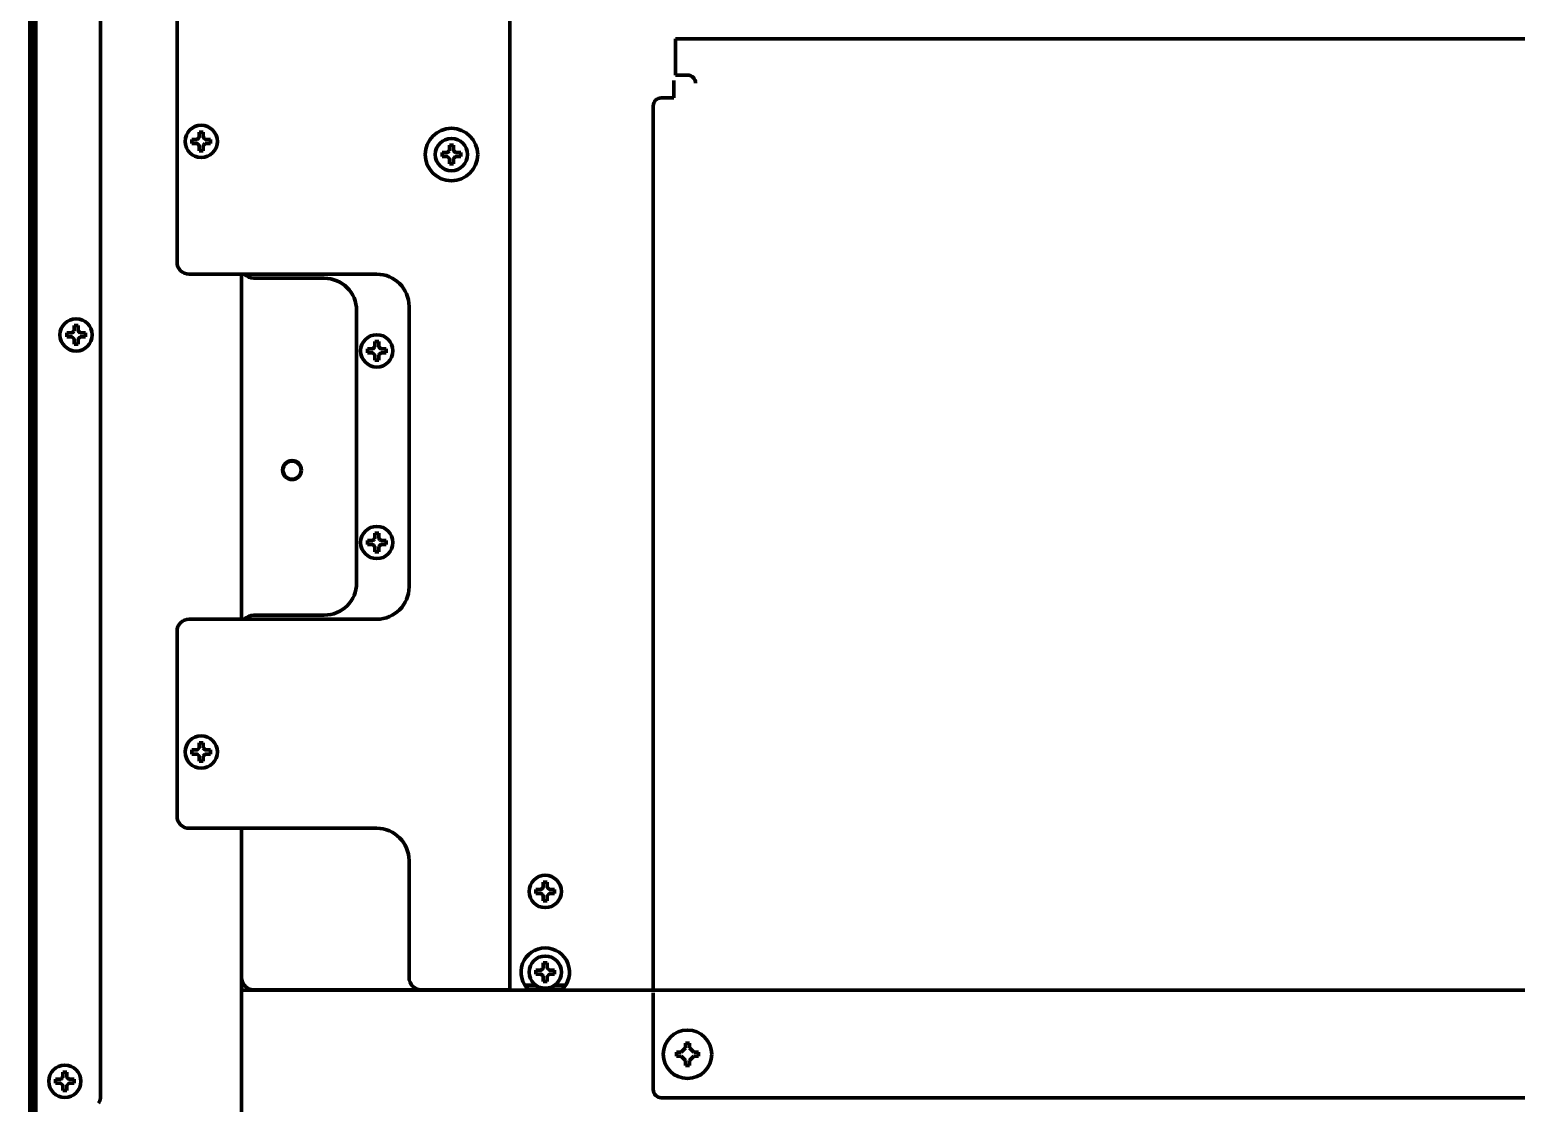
# Model space of a CAD drawing. Header units: inches. Extents: x -2983 to 7024, y 422 to 5529.
# Drawn here: x 2723.3 to 3091.6, y 4709.3 to 4975.4 of the extents above; entities that cross this region are included whole.
import ezdxf

# ---------------------------------------------------------------- set-up
doc = ezdxf.new("R2010")
doc.units = ezdxf.units.IN

msp = doc.modelspace()

# ---------------------------------------------------------------- linework, layer by layer
at = {"linetype": 'Continuous', "lineweight": 70}
for p, q in [((2842.28, 5360.79), (2842.28, 4737.49)), ((2724.78, 4696.79), (2724.78, 5266.55)), ((2740.78, 4710.63), (2740.78, 5261.47)), ((2723.28, 5013.79), (2723.28, 4526.99)), ((2723.96, 4529.99), (2723.96, 5012.79)), ((2759.78, 4977.67), (2759.78, 4917.83)), ((2883.28, 4964.19), (2883.28, 4973.19)), ((2883.28, 4973.19), (3123.28, 4973.19)), ((2882.88, 4962.81), (2882.88, 4962.23)), ((2882.88, 4962.23), (2882.88, 4958.53)), ((2883.28, 4964.19), (2886.28, 4964.19)), ((2879.78, 4958.53), (2882.88, 4958.53)), ((2877.78, 4737.73), (2877.78, 4956.53)), ((2763.48, 4947.75), (2763.48, 4948.25)), ((2763.48, 4947.25), (2763.48, 4947.75)), ((2768.08, 4948.25), (2768.08, 4947.75)), ((2768.08, 4947.75), (2768.08, 4947.25)), ((2825.48, 4944.49), (2825.48, 4944.99)), ((2825.48, 4943.99), (2825.48, 4944.49)), ((2830.08, 4944.99), (2830.08, 4944.49)), ((2830.08, 4944.49), (2830.08, 4943.99)), ((2762.78, 4914.83), (2809.28, 4914.83)), ((2775.78, 4829.34), (2775.78, 4914.84)), ((2778.78, 4913.83), (2796.28, 4913.83)), ((2817.28, 4906.83), (2817.28, 4837.33)), ((2804.28, 4838.33), (2804.28, 4905.83)), ((2732.48, 4899.79), (2732.48, 4900.29)), ((2732.48, 4899.29), (2732.48, 4899.79)), ((2737.08, 4900.29), (2737.08, 4899.79)), ((2737.08, 4899.79), (2737.08, 4899.29)), ((2806.98, 4895.83), (2806.98, 4896.33)), ((2806.98, 4895.33), (2806.98, 4895.83)), ((2811.58, 4896.33), (2811.58, 4895.83)), ((2811.58, 4895.83), (2811.58, 4895.33)), ((2806.98, 4848.33), (2806.98, 4848.83)), ((2806.98, 4847.83), (2806.98, 4848.33)), ((2811.58, 4848.83), (2811.58, 4848.33)), ((2811.58, 4848.33), (2811.58, 4847.83)), ((2809.28, 4829.33), (2762.78, 4829.33)), ((2778.78, 4830.33), (2796.28, 4830.33)), ((2759.78, 4826.33), (2759.78, 4780.49)), ((2763.48, 4796.41), (2763.48, 4796.91)), ((2763.48, 4795.91), (2763.48, 4796.41)), ((2768.08, 4796.91), (2768.08, 4796.41)), ((2768.08, 4796.41), (2768.08, 4795.91)), ((2762.78, 4777.49), (2809.28, 4777.49)), ((2775.78, 4695.69), (2775.78, 4777.5)), ((2817.28, 4769.49), (2817.28, 4740.49)), ((2848.73, 4761.84), (2848.73, 4762.34)), ((2848.73, 4761.34), (2848.73, 4761.84)), ((2853.33, 4762.34), (2853.33, 4761.84)), ((2853.33, 4761.84), (2853.33, 4761.34)), ((2848.73, 4741.84), (2848.73, 4742.34)), ((2848.73, 4741.34), (2848.73, 4741.84)), ((2853.33, 4742.34), (2853.33, 4741.84)), ((2853.33, 4741.84), (2853.33, 4741.34)), ((3130.28, 4737.34), (2775.78, 4737.34)), ((2820.28, 4737.49), (2778.78, 4737.49)), ((2820.28, 4737.49), (2836.28, 4737.49)), ((2842.28, 4737.49), (2836.28, 4737.49)), ((2848.63, 4738.64), (2845.96, 4738.64)), ((2846.75, 4737.64), (2855.32, 4737.64)), ((2856.11, 4738.64), (2853.43, 4738.64)), ((2877.78, 4737.73), (2877.78, 4737.34)), ((2877.78, 4736.73), (2877.78, 4735.03)), ((2877.78, 4735.03), (2877.78, 4712.73)), ((2884.72, 4721.99), (2885.78, 4723.05)), ((2885.78, 4723.05), (2885.78, 4724.24)), ((2885.78, 4724.24), (2886.78, 4724.24)), ((2886.78, 4724.24), (2886.78, 4723.05)), ((2886.78, 4723.05), (2887.84, 4721.99)), ((2883.53, 4720.99), (2883.53, 4721.99)), ((2883.53, 4721.99), (2884.72, 4721.99)), ((2884.72, 4720.99), (2883.53, 4720.99)), ((2885.78, 4719.93), (2884.72, 4720.99)), ((2885.78, 4718.74), (2885.78, 4719.93)), ((2886.78, 4718.74), (2885.78, 4718.74)), ((2887.84, 4720.99), (2886.78, 4719.93)), ((2886.78, 4719.93), (2886.78, 4718.74)), ((2887.84, 4721.99), (2889.03, 4721.99)), ((2889.03, 4720.99), (2887.84, 4720.99)), ((2889.03, 4721.99), (2889.03, 4720.99)), ((2729.68, 4714.79), (2729.68, 4715.29)), ((2734.28, 4715.29), (2734.28, 4714.79)), ((2729.68, 4714.29), (2729.68, 4714.79)), ((2734.28, 4714.79), (2734.28, 4714.29)), ((3125.78, 4710.73), (2879.78, 4710.73))]:
    msp.add_line(p, q, dxfattribs=at)
for centre, radius in [((2765.78, 4947.75), 4), ((2827.78, 4944.49), 6.5), ((2827.78, 4944.49), 4), ((2734.78, 4899.79), 4), ((2809.28, 4895.83), 4), ((2788.28, 4866.29), 2.35), ((2788.28, 4866.27), 2.25), ((2809.28, 4848.33), 4), ((2765.78, 4796.41), 4), ((2851.03, 4761.84), 4), ((2851.03, 4741.84), 4), ((2886.28, 4721.49), 6), ((2731.98, 4714.79), 4)]:
    msp.add_circle(centre, radius, dxfattribs=at)
for centre, radius, start, end in [((2886.28, 4962.19), 2, 0, 90), ((2879.78, 4956.53), 2, 90, 180), ((2762.78, 4917.83), 3, 180, 270), ((2778.78, 4916.83), 3, 221.8416, 270), ((2796.28, 4905.83), 8, 0, 90), ((2809.28, 4906.83), 8, 0, 90), ((2796.28, 4838.33), 8, 270, 0), ((2809.28, 4837.33), 8, 270, 0), ((2762.78, 4826.33), 3, 90, 180), ((2778.78, 4827.33), 3, 90, 138.1894), ((2762.78, 4780.49), 3, 180, 270), ((2809.28, 4769.49), 8, 0, 90), ((2851.03, 4741.84), 6, 311.4112, 228.5888), ((2778.78, 4740.49), 3, 180, 270), ((2820.28, 4740.49), 3, 180, 270), ((2879.78, 4712.73), 2, 180, 270), ((2738.78, 4710.63), 2, 320, 0)]:
    msp.add_arc(centre, radius, start, end, dxfattribs=at)
for points in [[(2763.48, 4948.25), (2763.69, 4948.25), (2763.9, 4948.25), (2764.22, 4948.25), (2764.33, 4948.25), (2764.56, 4948.25), (2764.67, 4948.25), (2764.78, 4948.25)], [(2766.28, 4950.05), (2766.28, 4949.85), (2766.28, 4949.64), (2766.28, 4949.31), (2766.28, 4949.2), (2766.28, 4948.98), (2766.28, 4948.86), (2766.28, 4948.75)], [(2768.08, 4947.25), (2767.88, 4947.25), (2767.67, 4947.25), (2767.35, 4947.25), (2767.24, 4947.25), (2767.01, 4947.25), (2766.9, 4947.25), (2766.78, 4947.25)], [(2765.28, 4945.45), (2765.28, 4945.65), (2765.28, 4945.86), (2765.28, 4946.19), (2765.28, 4946.3), (2765.28, 4946.52), (2765.28, 4946.63), (2765.28, 4946.75)], [(2825.48, 4944.99), (2825.69, 4944.99), (2825.9, 4944.99), (2826.22, 4944.99), (2826.33, 4944.99), (2826.56, 4944.99), (2826.67, 4944.99), (2826.78, 4944.99)], [(2827.28, 4942.19), (2827.28, 4942.39), (2827.28, 4942.6), (2827.28, 4942.93), (2827.28, 4943.04), (2827.28, 4943.26), (2827.28, 4943.37), (2827.28, 4943.49)], [(2828.28, 4946.79), (2828.28, 4946.59), (2828.28, 4946.38), (2828.28, 4946.05), (2828.28, 4945.94), (2828.28, 4945.72), (2828.28, 4945.6), (2828.28, 4945.49)], [(2830.08, 4943.99), (2829.88, 4943.99), (2829.67, 4943.99), (2829.35, 4943.99), (2829.24, 4943.99), (2829.01, 4943.99), (2828.9, 4943.99), (2828.78, 4943.99)], [(2732.48, 4900.29), (2732.69, 4900.29), (2732.9, 4900.29), (2733.22, 4900.29), (2733.33, 4900.29), (2733.56, 4900.29), (2733.67, 4900.29), (2733.78, 4900.29)], [(2735.28, 4902.09), (2735.28, 4901.89), (2735.28, 4901.68), (2735.28, 4901.35), (2735.28, 4901.24), (2735.28, 4901.02), (2735.28, 4900.9), (2735.28, 4900.79)], [(2737.08, 4899.29), (2736.88, 4899.29), (2736.67, 4899.29), (2736.35, 4899.29), (2736.24, 4899.29), (2736.01, 4899.29), (2735.9, 4899.29), (2735.78, 4899.29)], [(2734.28, 4897.49), (2734.28, 4897.69), (2734.28, 4897.9), (2734.28, 4898.23), (2734.28, 4898.34), (2734.28, 4898.56), (2734.28, 4898.67), (2734.28, 4898.79)], [(2806.98, 4896.33), (2807.19, 4896.33), (2807.4, 4896.33), (2807.72, 4896.33), (2807.83, 4896.33), (2808.06, 4896.33), (2808.17, 4896.33), (2808.28, 4896.33)], [(2809.78, 4898.13), (2809.78, 4897.93), (2809.78, 4897.72), (2809.78, 4897.39), (2809.78, 4897.28), (2809.78, 4897.06), (2809.78, 4896.94), (2809.78, 4896.83)], [(2808.78, 4893.53), (2808.78, 4893.73), (2808.78, 4893.94), (2808.78, 4894.27), (2808.78, 4894.38), (2808.78, 4894.6), (2808.78, 4894.71), (2808.78, 4894.83)], [(2811.58, 4895.33), (2811.38, 4895.33), (2811.17, 4895.33), (2810.85, 4895.33), (2810.74, 4895.33), (2810.51, 4895.33), (2810.4, 4895.33), (2810.28, 4895.33)], [(2806.98, 4848.83), (2807.19, 4848.83), (2807.4, 4848.83), (2807.72, 4848.83), (2807.83, 4848.83), (2808.06, 4848.83), (2808.17, 4848.83), (2808.28, 4848.83)], [(2809.78, 4850.63), (2809.78, 4850.43), (2809.78, 4850.22), (2809.78, 4849.89), (2809.78, 4849.78), (2809.78, 4849.56), (2809.78, 4849.44), (2809.78, 4849.33)], [(2811.58, 4847.83), (2811.38, 4847.83), (2811.17, 4847.83), (2810.85, 4847.83), (2810.74, 4847.83), (2810.51, 4847.83), (2810.4, 4847.83), (2810.28, 4847.83)], [(2808.78, 4846.03), (2808.78, 4846.23), (2808.78, 4846.44), (2808.78, 4846.77), (2808.78, 4846.88), (2808.78, 4847.1), (2808.78, 4847.21), (2808.78, 4847.33)], [(2763.48, 4796.91), (2763.69, 4796.91), (2763.9, 4796.91), (2764.22, 4796.91), (2764.33, 4796.91), (2764.56, 4796.91), (2764.67, 4796.91), (2764.78, 4796.91)], [(2766.28, 4798.71), (2766.28, 4798.51), (2766.28, 4798.3), (2766.28, 4797.97), (2766.28, 4797.86), (2766.28, 4797.64), (2766.28, 4797.52), (2766.28, 4797.41)], [(2768.08, 4795.91), (2767.88, 4795.91), (2767.67, 4795.91), (2767.35, 4795.91), (2767.24, 4795.91), (2767.01, 4795.91), (2766.9, 4795.91), (2766.78, 4795.91)], [(2765.28, 4794.11), (2765.28, 4794.31), (2765.28, 4794.52), (2765.28, 4794.85), (2765.28, 4794.96), (2765.28, 4795.18), (2765.28, 4795.29), (2765.28, 4795.41)], [(2851.53, 4764.14), (2851.53, 4763.94), (2851.53, 4763.73), (2851.53, 4763.4), (2851.53, 4763.29), (2851.53, 4763.07), (2851.53, 4762.95), (2851.53, 4762.84)], [(2848.73, 4762.34), (2848.94, 4762.34), (2849.15, 4762.34), (2849.47, 4762.34), (2849.58, 4762.34), (2849.81, 4762.34), (2849.92, 4762.34), (2850.03, 4762.34)], [(2850.53, 4759.54), (2850.53, 4759.74), (2850.53, 4759.95), (2850.53, 4760.28), (2850.53, 4760.39), (2850.53, 4760.61), (2850.53, 4760.72), (2850.53, 4760.84)], [(2853.33, 4761.34), (2853.13, 4761.34), (2852.92, 4761.34), (2852.6, 4761.34), (2852.49, 4761.34), (2852.26, 4761.34), (2852.15, 4761.34), (2852.03, 4761.34)], [(2848.73, 4742.34), (2848.94, 4742.34), (2849.15, 4742.34), (2849.47, 4742.34), (2849.58, 4742.34), (2849.81, 4742.34), (2849.92, 4742.34), (2850.03, 4742.34)], [(2850.53, 4739.54), (2850.53, 4739.74), (2850.53, 4739.95), (2850.53, 4740.28), (2850.53, 4740.39), (2850.53, 4740.61), (2850.53, 4740.72), (2850.53, 4740.84)], [(2851.53, 4744.14), (2851.53, 4743.94), (2851.53, 4743.73), (2851.53, 4743.4), (2851.53, 4743.29), (2851.53, 4743.07), (2851.53, 4742.95), (2851.53, 4742.84)], [(2853.33, 4741.34), (2853.13, 4741.34), (2852.92, 4741.34), (2852.6, 4741.34), (2852.49, 4741.34), (2852.26, 4741.34), (2852.15, 4741.34), (2852.03, 4741.34)], [(2729.68, 4715.29), (2729.89, 4715.29), (2730.1, 4715.29), (2730.42, 4715.29), (2730.53, 4715.29), (2730.76, 4715.29), (2730.87, 4715.29), (2730.98, 4715.29)], [(2732.48, 4717.09), (2732.48, 4716.89), (2732.48, 4716.68), (2732.48, 4716.35), (2732.48, 4716.24), (2732.48, 4716.02), (2732.48, 4715.9), (2732.48, 4715.79)], [(2731.48, 4712.49), (2731.48, 4712.69), (2731.48, 4712.9), (2731.48, 4713.23), (2731.48, 4713.34), (2731.48, 4713.56), (2731.48, 4713.67), (2731.48, 4713.79)], [(2734.28, 4714.29), (2734.08, 4714.29), (2733.87, 4714.29), (2733.55, 4714.29), (2733.44, 4714.29), (2733.21, 4714.29), (2733.1, 4714.29), (2732.98, 4714.29)]]:
    msp.add_open_spline(points, degree=3, knots=[0, 0, 0, 0, 0.5, 0.5, 0.75, 0.75, 1, 1, 1, 1], dxfattribs=at)
for points in [[(2764.78, 4947.25), (2764.73, 4947.25), (2764.62, 4947.25), (2764.46, 4947.25), (2764.3, 4947.25), (2764.15, 4947.25), (2763.99, 4947.25), (2763.84, 4947.25), (2763.67, 4947.25), (2763.55, 4947.25), (2763.48, 4947.25)], [(2764.78, 4948.25), (2764.81, 4948.27), (2764.86, 4948.32), (2764.93, 4948.39), (2765, 4948.46), (2765.07, 4948.53), (2765.14, 4948.61), (2765.21, 4948.68), (2765.26, 4948.73), (2765.28, 4948.75)], [(2765.28, 4946.75), (2765.26, 4946.78), (2765.21, 4946.83), (2765.13, 4946.9), (2765.06, 4946.97), (2764.99, 4947.04), (2764.92, 4947.11), (2764.85, 4947.18), (2764.81, 4947.23), (2764.78, 4947.25)], [(2765.28, 4948.75), (2765.28, 4948.8), (2765.28, 4948.91), (2765.28, 4949.07), (2765.28, 4949.23), (2765.28, 4949.39), (2765.28, 4949.54), (2765.28, 4949.7), (2765.28, 4949.86), (2765.28, 4949.99), (2765.28, 4950.05)], [(2765.28, 4950.05), (2765.45, 4950.05), (2765.78, 4950.05), (2766.12, 4950.05), (2766.28, 4950.05)], [(2766.28, 4948.75), (2766.31, 4948.72), (2766.36, 4948.67), (2766.44, 4948.6), (2766.51, 4948.53), (2766.58, 4948.46), (2766.65, 4948.39), (2766.71, 4948.32), (2766.76, 4948.27), (2766.78, 4948.25)], [(2766.78, 4947.25), (2766.76, 4947.23), (2766.71, 4947.18), (2766.64, 4947.11), (2766.57, 4947.04), (2766.5, 4946.96), (2766.43, 4946.89), (2766.36, 4946.82), (2766.31, 4946.77), (2766.28, 4946.75)], [(2766.78, 4948.25), (2766.84, 4948.25), (2766.95, 4948.25), (2767.11, 4948.25), (2767.27, 4948.25), (2767.42, 4948.25), (2767.57, 4948.25), (2767.73, 4948.25), (2767.9, 4948.25), (2768.02, 4948.25), (2768.08, 4948.25)], [(2766.28, 4945.45), (2766.12, 4945.45), (2765.78, 4945.45), (2765.45, 4945.45), (2765.28, 4945.45)], [(2766.28, 4946.75), (2766.28, 4946.69), (2766.28, 4946.59), (2766.28, 4946.43), (2766.28, 4946.27), (2766.28, 4946.11), (2766.28, 4945.96), (2766.28, 4945.8), (2766.28, 4945.64), (2766.28, 4945.51), (2766.28, 4945.45)], [(2826.78, 4943.99), (2826.73, 4943.99), (2826.62, 4943.99), (2826.46, 4943.99), (2826.3, 4943.99), (2826.15, 4943.99), (2825.99, 4943.99), (2825.84, 4943.99), (2825.67, 4943.99), (2825.55, 4943.99), (2825.48, 4943.99)], [(2826.78, 4944.99), (2826.81, 4945.01), (2826.86, 4945.06), (2826.93, 4945.13), (2827, 4945.2), (2827.07, 4945.27), (2827.14, 4945.35), (2827.21, 4945.42), (2827.26, 4945.47), (2827.28, 4945.49)], [(2827.28, 4943.49), (2827.26, 4943.52), (2827.21, 4943.57), (2827.13, 4943.64), (2827.06, 4943.71), (2826.99, 4943.78), (2826.92, 4943.85), (2826.85, 4943.92), (2826.81, 4943.97), (2826.78, 4943.99)], [(2827.28, 4945.49), (2827.28, 4945.54), (2827.28, 4945.65), (2827.28, 4945.81), (2827.28, 4945.97), (2827.28, 4946.13), (2827.28, 4946.28), (2827.28, 4946.44), (2827.28, 4946.6), (2827.28, 4946.73), (2827.28, 4946.79)], [(2827.28, 4946.79), (2827.45, 4946.79), (2827.78, 4946.79), (2828.12, 4946.79), (2828.28, 4946.79)], [(2828.28, 4945.49), (2828.31, 4945.46), (2828.36, 4945.41), (2828.44, 4945.34), (2828.51, 4945.27), (2828.58, 4945.2), (2828.65, 4945.13), (2828.71, 4945.06), (2828.76, 4945.01), (2828.78, 4944.99)], [(2828.78, 4943.99), (2828.76, 4943.97), (2828.71, 4943.92), (2828.64, 4943.85), (2828.57, 4943.78), (2828.5, 4943.7), (2828.43, 4943.63), (2828.36, 4943.56), (2828.31, 4943.51), (2828.28, 4943.49)], [(2828.28, 4943.49), (2828.28, 4943.43), (2828.28, 4943.33), (2828.28, 4943.17), (2828.28, 4943.01), (2828.28, 4942.85), (2828.28, 4942.7), (2828.28, 4942.54), (2828.28, 4942.38), (2828.28, 4942.25), (2828.28, 4942.19)], [(2828.78, 4944.99), (2828.84, 4944.99), (2828.95, 4944.99), (2829.11, 4944.99), (2829.27, 4944.99), (2829.42, 4944.99), (2829.57, 4944.99), (2829.73, 4944.99), (2829.9, 4944.99), (2830.02, 4944.99), (2830.08, 4944.99)], [(2828.28, 4942.19), (2828.12, 4942.19), (2827.78, 4942.19), (2827.45, 4942.19), (2827.28, 4942.19)], [(2733.78, 4899.29), (2733.73, 4899.29), (2733.62, 4899.29), (2733.46, 4899.29), (2733.3, 4899.29), (2733.15, 4899.29), (2732.99, 4899.29), (2732.84, 4899.29), (2732.67, 4899.29), (2732.55, 4899.29), (2732.48, 4899.29)], [(2733.78, 4900.29), (2733.81, 4900.31), (2733.86, 4900.36), (2733.93, 4900.43), (2734, 4900.5), (2734.07, 4900.57), (2734.14, 4900.65), (2734.21, 4900.72), (2734.26, 4900.77), (2734.28, 4900.79)], [(2734.28, 4898.79), (2734.26, 4898.82), (2734.21, 4898.87), (2734.13, 4898.94), (2734.06, 4899.01), (2733.99, 4899.08), (2733.92, 4899.15), (2733.85, 4899.22), (2733.81, 4899.27), (2733.78, 4899.29)], [(2734.28, 4900.79), (2734.28, 4900.84), (2734.28, 4900.95), (2734.28, 4901.11), (2734.28, 4901.27), (2734.28, 4901.43), (2734.28, 4901.58), (2734.28, 4901.74), (2734.28, 4901.9), (2734.28, 4902.03), (2734.28, 4902.09)], [(2734.28, 4902.09), (2734.45, 4902.09), (2734.78, 4902.09), (2735.12, 4902.09), (2735.28, 4902.09)], [(2735.28, 4900.79), (2735.31, 4900.76), (2735.36, 4900.71), (2735.44, 4900.64), (2735.51, 4900.57), (2735.58, 4900.5), (2735.65, 4900.43), (2735.71, 4900.36), (2735.76, 4900.31), (2735.78, 4900.29)], [(2735.78, 4899.29), (2735.76, 4899.27), (2735.71, 4899.22), (2735.64, 4899.15), (2735.57, 4899.08), (2735.5, 4899), (2735.43, 4898.93), (2735.36, 4898.86), (2735.31, 4898.81), (2735.28, 4898.79)], [(2735.78, 4900.29), (2735.84, 4900.29), (2735.95, 4900.29), (2736.11, 4900.29), (2736.27, 4900.29), (2736.42, 4900.29), (2736.57, 4900.29), (2736.73, 4900.29), (2736.9, 4900.29), (2737.02, 4900.29), (2737.08, 4900.29)], [(2735.28, 4897.49), (2735.12, 4897.49), (2734.78, 4897.49), (2734.45, 4897.49), (2734.28, 4897.49)], [(2735.28, 4898.79), (2735.28, 4898.73), (2735.28, 4898.63), (2735.28, 4898.47), (2735.28, 4898.31), (2735.28, 4898.15), (2735.28, 4898), (2735.28, 4897.84), (2735.28, 4897.68), (2735.28, 4897.55), (2735.28, 4897.49)], [(2808.28, 4896.33), (2808.31, 4896.35), (2808.36, 4896.4), (2808.43, 4896.47), (2808.5, 4896.54), (2808.57, 4896.61), (2808.64, 4896.68), (2808.71, 4896.76), (2808.76, 4896.8), (2808.78, 4896.83)], [(2808.78, 4896.83), (2808.78, 4896.88), (2808.78, 4896.99), (2808.78, 4897.15), (2808.78, 4897.31), (2808.78, 4897.47), (2808.78, 4897.62), (2808.78, 4897.77), (2808.78, 4897.94), (2808.78, 4898.06), (2808.78, 4898.13)], [(2808.78, 4898.13), (2808.95, 4898.13), (2809.28, 4898.13), (2809.62, 4898.13), (2809.78, 4898.13)], [(2809.78, 4896.83), (2809.81, 4896.8), (2809.86, 4896.75), (2809.94, 4896.68), (2810.01, 4896.61), (2810.08, 4896.54), (2810.15, 4896.47), (2810.21, 4896.4), (2810.26, 4896.35), (2810.28, 4896.33)], [(2810.28, 4896.33), (2810.34, 4896.33), (2810.45, 4896.33), (2810.61, 4896.33), (2810.77, 4896.33), (2810.92, 4896.33), (2811.07, 4896.33), (2811.23, 4896.33), (2811.4, 4896.33), (2811.52, 4896.33), (2811.58, 4896.33)], [(2808.28, 4895.33), (2808.23, 4895.33), (2808.12, 4895.33), (2807.96, 4895.33), (2807.8, 4895.33), (2807.65, 4895.33), (2807.49, 4895.33), (2807.34, 4895.33), (2807.17, 4895.33), (2807.05, 4895.33), (2806.98, 4895.33)], [(2808.78, 4894.83), (2808.76, 4894.85), (2808.71, 4894.91), (2808.63, 4894.98), (2808.56, 4895.05), (2808.49, 4895.12), (2808.42, 4895.19), (2808.35, 4895.26), (2808.31, 4895.3), (2808.28, 4895.33)], [(2809.78, 4893.53), (2809.62, 4893.53), (2809.28, 4893.53), (2808.95, 4893.53), (2808.78, 4893.53)], [(2810.28, 4895.33), (2810.26, 4895.3), (2810.21, 4895.26), (2810.14, 4895.19), (2810.07, 4895.11), (2810, 4895.04), (2809.93, 4894.97), (2809.86, 4894.9), (2809.81, 4894.85), (2809.78, 4894.83)], [(2809.78, 4894.83), (2809.78, 4894.77), (2809.78, 4894.67), (2809.78, 4894.5), (2809.78, 4894.35), (2809.78, 4894.19), (2809.78, 4894.04), (2809.78, 4893.88), (2809.78, 4893.72), (2809.78, 4893.59), (2809.78, 4893.53)], [(2808.28, 4847.83), (2808.23, 4847.83), (2808.12, 4847.83), (2807.96, 4847.83), (2807.8, 4847.83), (2807.65, 4847.83), (2807.49, 4847.83), (2807.34, 4847.83), (2807.17, 4847.83), (2807.05, 4847.83), (2806.98, 4847.83)], [(2808.28, 4848.83), (2808.31, 4848.85), (2808.36, 4848.9), (2808.43, 4848.97), (2808.5, 4849.04), (2808.57, 4849.11), (2808.64, 4849.19), (2808.71, 4849.26), (2808.76, 4849.31), (2808.78, 4849.33)], [(2808.78, 4847.33), (2808.76, 4847.36), (2808.71, 4847.41), (2808.63, 4847.48), (2808.56, 4847.55), (2808.49, 4847.62), (2808.42, 4847.69), (2808.35, 4847.76), (2808.31, 4847.81), (2808.28, 4847.83)], [(2808.78, 4849.33), (2808.78, 4849.38), (2808.78, 4849.49), (2808.78, 4849.65), (2808.78, 4849.81), (2808.78, 4849.97), (2808.78, 4850.12), (2808.78, 4850.28), (2808.78, 4850.44), (2808.78, 4850.57), (2808.78, 4850.63)], [(2808.78, 4850.63), (2808.95, 4850.63), (2809.28, 4850.63), (2809.62, 4850.63), (2809.78, 4850.63)], [(2809.78, 4849.33), (2809.81, 4849.3), (2809.86, 4849.25), (2809.94, 4849.18), (2810.01, 4849.11), (2810.08, 4849.04), (2810.15, 4848.97), (2810.21, 4848.9), (2810.26, 4848.85), (2810.28, 4848.83)], [(2810.28, 4847.83), (2810.26, 4847.81), (2810.21, 4847.76), (2810.14, 4847.69), (2810.07, 4847.62), (2810, 4847.54), (2809.93, 4847.47), (2809.86, 4847.4), (2809.81, 4847.35), (2809.78, 4847.33)], [(2810.28, 4848.83), (2810.34, 4848.83), (2810.45, 4848.83), (2810.61, 4848.83), (2810.77, 4848.83), (2810.92, 4848.83), (2811.07, 4848.83), (2811.23, 4848.83), (2811.4, 4848.83), (2811.52, 4848.83), (2811.58, 4848.83)], [(2809.78, 4846.03), (2809.62, 4846.03), (2809.28, 4846.03), (2808.95, 4846.03), (2808.78, 4846.03)], [(2809.78, 4847.33), (2809.78, 4847.27), (2809.78, 4847.17), (2809.78, 4847.01), (2809.78, 4846.85), (2809.78, 4846.69), (2809.78, 4846.54), (2809.78, 4846.38), (2809.78, 4846.22), (2809.78, 4846.09), (2809.78, 4846.03)], [(2764.78, 4795.91), (2764.73, 4795.91), (2764.62, 4795.91), (2764.46, 4795.91), (2764.3, 4795.91), (2764.15, 4795.91), (2763.99, 4795.91), (2763.84, 4795.91), (2763.67, 4795.91), (2763.55, 4795.91), (2763.48, 4795.91)], [(2764.78, 4796.91), (2764.81, 4796.93), (2764.86, 4796.98), (2764.93, 4797.05), (2765, 4797.12), (2765.07, 4797.19), (2765.14, 4797.27), (2765.21, 4797.34), (2765.26, 4797.39), (2765.28, 4797.41)], [(2765.28, 4795.41), (2765.26, 4795.44), (2765.21, 4795.49), (2765.13, 4795.56), (2765.06, 4795.63), (2764.99, 4795.7), (2764.92, 4795.77), (2764.85, 4795.84), (2764.81, 4795.89), (2764.78, 4795.91)], [(2765.28, 4797.41), (2765.28, 4797.46), (2765.28, 4797.57), (2765.28, 4797.73), (2765.28, 4797.89), (2765.28, 4798.05), (2765.28, 4798.2), (2765.28, 4798.36), (2765.28, 4798.52), (2765.28, 4798.65), (2765.28, 4798.71)], [(2765.28, 4798.71), (2765.45, 4798.71), (2765.78, 4798.71), (2766.12, 4798.71), (2766.28, 4798.71)], [(2766.28, 4797.41), (2766.31, 4797.38), (2766.36, 4797.33), (2766.44, 4797.26), (2766.51, 4797.19), (2766.58, 4797.12), (2766.65, 4797.05), (2766.71, 4796.98), (2766.76, 4796.93), (2766.78, 4796.91)], [(2766.78, 4795.91), (2766.76, 4795.89), (2766.71, 4795.84), (2766.64, 4795.77), (2766.57, 4795.7), (2766.5, 4795.62), (2766.43, 4795.55), (2766.36, 4795.48), (2766.31, 4795.43), (2766.28, 4795.41)], [(2766.78, 4796.91), (2766.84, 4796.91), (2766.95, 4796.91), (2767.11, 4796.91), (2767.27, 4796.91), (2767.42, 4796.91), (2767.57, 4796.91), (2767.73, 4796.91), (2767.9, 4796.91), (2768.02, 4796.91), (2768.08, 4796.91)], [(2766.28, 4794.11), (2766.12, 4794.11), (2765.78, 4794.11), (2765.45, 4794.11), (2765.28, 4794.11)], [(2766.28, 4795.41), (2766.28, 4795.35), (2766.28, 4795.25), (2766.28, 4795.09), (2766.28, 4794.93), (2766.28, 4794.77), (2766.28, 4794.62), (2766.28, 4794.46), (2766.28, 4794.3), (2766.28, 4794.17), (2766.28, 4794.11)], [(2850.03, 4762.34), (2850.06, 4762.36), (2850.11, 4762.41), (2850.18, 4762.48), (2850.25, 4762.55), (2850.32, 4762.62), (2850.39, 4762.7), (2850.46, 4762.77), (2850.51, 4762.82), (2850.53, 4762.84)], [(2850.53, 4762.84), (2850.53, 4762.89), (2850.53, 4763), (2850.53, 4763.16), (2850.53, 4763.32), (2850.53, 4763.48), (2850.53, 4763.63), (2850.53, 4763.79), (2850.53, 4763.95), (2850.53, 4764.08), (2850.53, 4764.14)], [(2850.53, 4764.14), (2850.7, 4764.14), (2851.03, 4764.14), (2851.37, 4764.14), (2851.53, 4764.14)], [(2851.53, 4762.84), (2851.56, 4762.81), (2851.61, 4762.76), (2851.69, 4762.69), (2851.76, 4762.62), (2851.83, 4762.55), (2851.9, 4762.48), (2851.96, 4762.41), (2852.01, 4762.36), (2852.03, 4762.34)], [(2850.03, 4761.34), (2849.98, 4761.34), (2849.87, 4761.34), (2849.71, 4761.34), (2849.55, 4761.34), (2849.4, 4761.34), (2849.24, 4761.34), (2849.09, 4761.34), (2848.92, 4761.34), (2848.8, 4761.34), (2848.73, 4761.34)], [(2850.53, 4760.84), (2850.51, 4760.87), (2850.46, 4760.92), (2850.38, 4760.99), (2850.31, 4761.06), (2850.24, 4761.13), (2850.17, 4761.2), (2850.1, 4761.27), (2850.06, 4761.32), (2850.03, 4761.34)], [(2851.53, 4759.54), (2851.37, 4759.54), (2851.03, 4759.54), (2850.7, 4759.54), (2850.53, 4759.54)], [(2852.03, 4761.34), (2852.01, 4761.32), (2851.96, 4761.27), (2851.89, 4761.2), (2851.82, 4761.13), (2851.75, 4761.05), (2851.68, 4760.98), (2851.61, 4760.91), (2851.56, 4760.86), (2851.53, 4760.84)], [(2851.53, 4760.84), (2851.53, 4760.78), (2851.53, 4760.68), (2851.53, 4760.52), (2851.53, 4760.36), (2851.53, 4760.2), (2851.53, 4760.05), (2851.53, 4759.89), (2851.53, 4759.73), (2851.53, 4759.6), (2851.53, 4759.54)], [(2852.03, 4762.34), (2852.09, 4762.34), (2852.2, 4762.34), (2852.36, 4762.34), (2852.52, 4762.34), (2852.67, 4762.34), (2852.82, 4762.34), (2852.98, 4762.34), (2853.15, 4762.34), (2853.27, 4762.34), (2853.33, 4762.34)], [(2850.03, 4741.34), (2849.98, 4741.34), (2849.87, 4741.34), (2849.71, 4741.34), (2849.55, 4741.34), (2849.4, 4741.34), (2849.24, 4741.34), (2849.09, 4741.34), (2848.92, 4741.34), (2848.8, 4741.34), (2848.73, 4741.34)], [(2850.03, 4742.34), (2850.06, 4742.36), (2850.11, 4742.41), (2850.18, 4742.48), (2850.25, 4742.55), (2850.32, 4742.62), (2850.39, 4742.7), (2850.46, 4742.77), (2850.51, 4742.82), (2850.53, 4742.84)], [(2850.53, 4740.84), (2850.51, 4740.87), (2850.46, 4740.92), (2850.38, 4740.99), (2850.31, 4741.06), (2850.24, 4741.13), (2850.17, 4741.2), (2850.1, 4741.27), (2850.06, 4741.32), (2850.03, 4741.34)], [(2850.53, 4742.84), (2850.53, 4742.89), (2850.53, 4743), (2850.53, 4743.16), (2850.53, 4743.32), (2850.53, 4743.48), (2850.53, 4743.63), (2850.53, 4743.79), (2850.53, 4743.95), (2850.53, 4744.08), (2850.53, 4744.14)], [(2850.53, 4744.14), (2850.7, 4744.14), (2851.03, 4744.14), (2851.37, 4744.14), (2851.53, 4744.14)], [(2851.53, 4742.84), (2851.56, 4742.81), (2851.61, 4742.76), (2851.69, 4742.69), (2851.76, 4742.62), (2851.83, 4742.55), (2851.9, 4742.48), (2851.96, 4742.41), (2852.01, 4742.36), (2852.03, 4742.34)], [(2852.03, 4741.34), (2852.01, 4741.32), (2851.96, 4741.27), (2851.89, 4741.2), (2851.82, 4741.13), (2851.75, 4741.05), (2851.68, 4740.98), (2851.61, 4740.91), (2851.56, 4740.86), (2851.53, 4740.84)], [(2851.53, 4740.84), (2851.53, 4740.78), (2851.53, 4740.68), (2851.53, 4740.52), (2851.53, 4740.36), (2851.53, 4740.2), (2851.53, 4740.05), (2851.53, 4739.89), (2851.53, 4739.73), (2851.53, 4739.6), (2851.53, 4739.54)], [(2852.03, 4742.34), (2852.09, 4742.34), (2852.2, 4742.34), (2852.36, 4742.34), (2852.52, 4742.34), (2852.67, 4742.34), (2852.82, 4742.34), (2852.98, 4742.34), (2853.15, 4742.34), (2853.27, 4742.34), (2853.33, 4742.34)], [(2851.53, 4739.54), (2851.37, 4739.54), (2851.03, 4739.54), (2850.7, 4739.54), (2850.53, 4739.54)], [(2730.98, 4715.29), (2731.01, 4715.31), (2731.06, 4715.36), (2731.13, 4715.43), (2731.2, 4715.5), (2731.27, 4715.57), (2731.34, 4715.65), (2731.41, 4715.72), (2731.46, 4715.77), (2731.48, 4715.79)], [(2731.48, 4715.79), (2731.48, 4715.84), (2731.48, 4715.95), (2731.48, 4716.11), (2731.48, 4716.27), (2731.48, 4716.43), (2731.48, 4716.58), (2731.48, 4716.74), (2731.48, 4716.9), (2731.48, 4717.03), (2731.48, 4717.09)], [(2731.48, 4717.09), (2731.65, 4717.09), (2731.98, 4717.09), (2732.32, 4717.09), (2732.48, 4717.09)], [(2732.48, 4715.79), (2732.51, 4715.76), (2732.56, 4715.71), (2732.64, 4715.64), (2732.71, 4715.57), (2732.78, 4715.5), (2732.85, 4715.43), (2732.91, 4715.36), (2732.96, 4715.31), (2732.98, 4715.29)], [(2732.98, 4715.29), (2733.04, 4715.29), (2733.15, 4715.29), (2733.31, 4715.29), (2733.47, 4715.29), (2733.62, 4715.29), (2733.77, 4715.29), (2733.93, 4715.29), (2734.1, 4715.29), (2734.22, 4715.29), (2734.28, 4715.29)], [(2730.98, 4714.29), (2730.93, 4714.29), (2730.82, 4714.29), (2730.66, 4714.29), (2730.5, 4714.29), (2730.35, 4714.29), (2730.19, 4714.29), (2730.04, 4714.29), (2729.87, 4714.29), (2729.75, 4714.29), (2729.68, 4714.29)], [(2731.48, 4713.79), (2731.46, 4713.82), (2731.41, 4713.87), (2731.33, 4713.94), (2731.26, 4714.01), (2731.19, 4714.08), (2731.12, 4714.15), (2731.05, 4714.22), (2731.01, 4714.27), (2730.98, 4714.29)], [(2732.48, 4712.49), (2732.32, 4712.49), (2731.98, 4712.49), (2731.65, 4712.49), (2731.48, 4712.49)], [(2732.98, 4714.29), (2732.96, 4714.27), (2732.91, 4714.22), (2732.84, 4714.15), (2732.77, 4714.08), (2732.7, 4714), (2732.63, 4713.93), (2732.56, 4713.86), (2732.51, 4713.81), (2732.48, 4713.79)], [(2732.48, 4713.79), (2732.48, 4713.73), (2732.48, 4713.63), (2732.48, 4713.47), (2732.48, 4713.31), (2732.48, 4713.15), (2732.48, 4713), (2732.48, 4712.84), (2732.48, 4712.68), (2732.48, 4712.55), (2732.48, 4712.49)]]:
    msp.add_open_spline(points, degree=3, dxfattribs=at)

doc.saveas('drawing.dxf')
